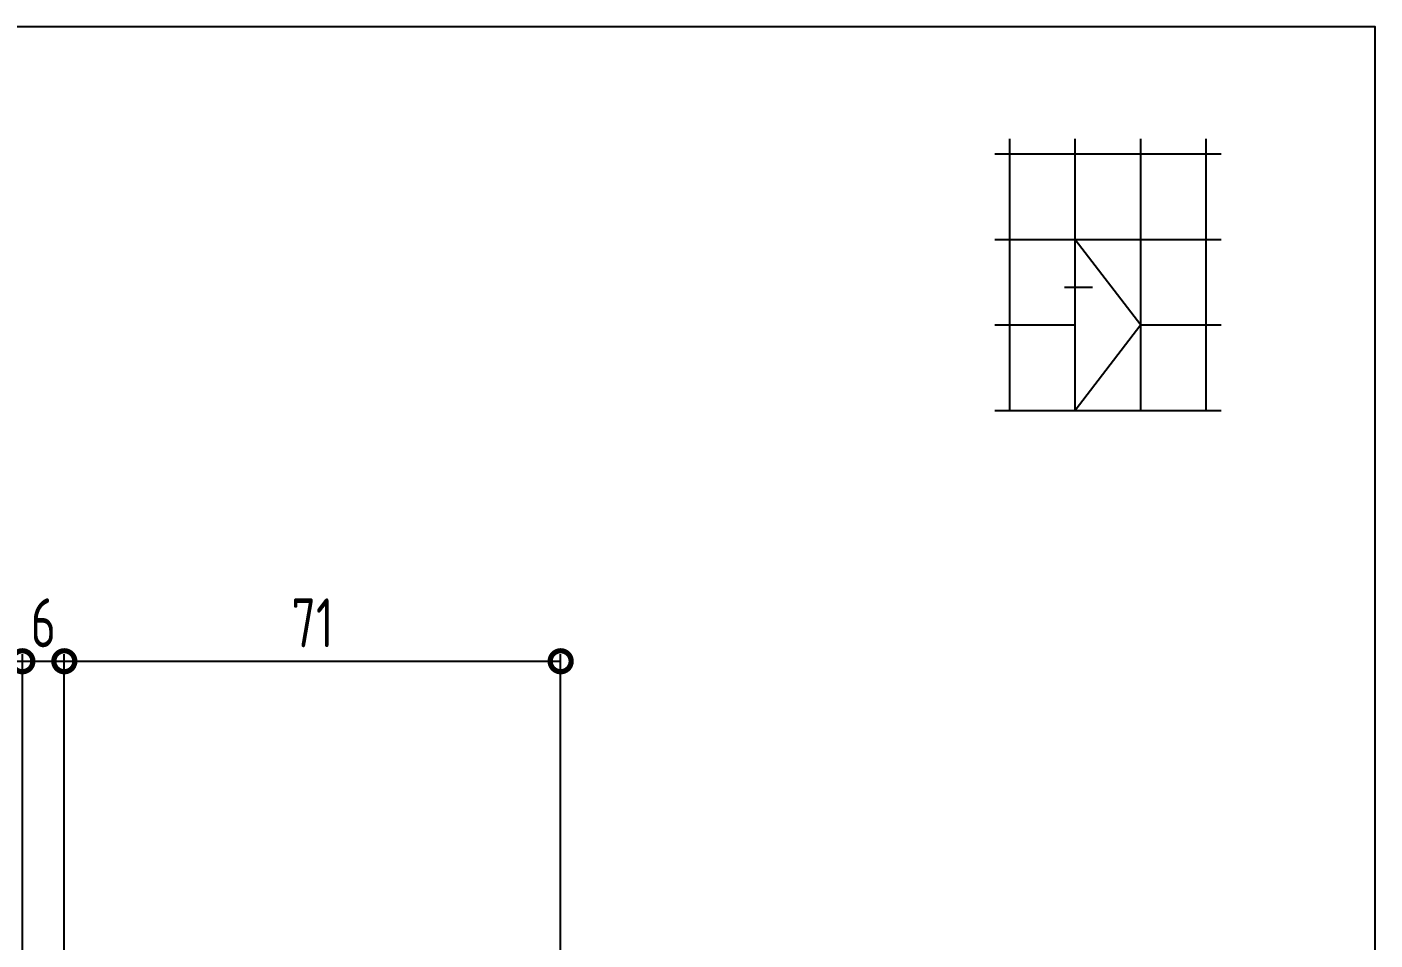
# Model space of a CAD drawing. Extents: x -207922 to -189609, y 24831 to 30124.
# Drawn here: x -207695 to -207502.2, y 29544.4 to 29675.1 of the extents above; entities that cross this region are included whole.
import ezdxf

# ---------------------------------------------------------------- set-up
doc = ezdxf.new("R2010")
doc.units = 0
doc.header["$LTSCALE"] = 8
doc.layers.get('0').update_dxf_attribs({"linetype": 'CONTINUOUS'})
doc.layers.get('DEFPOINTS').update_dxf_attribs({"linetype": 'CONTINUOUS'})
doc.layers.add('MARCHIO', color=7, linetype='CONTINUOUS')
doc.layers.add('QUOTE', color=254, linetype='CONTINUOUS')
doc.styles.add('GEN1', font='geniso.shx', dxfattribs={"width": 0.8})
doc.dimstyles.new('LE2', dxfattribs={"dimscale": 2, "dimtxt": 3.5, "dimasz": 3, "dimexe": 0.5, "dimexo": 0.5, "dimgap": 1, "dimtad": 1, "dimdec": 1, "dimrnd": 0.05, "dimzin": 12, "dimtxsty": 'GEN1', "dimblk": 'DOTSMALL', "dimcen": -3, "dimclrd": 1, "dimclre": 1, "dimclrt": 2, "dimadec": 1, "dimazin": 0, "dimtfac": 1, "dimtdec": 1, "dimtmove": 0, "dimatfit": 3, "dimldrblk": 'DOTSMALL', "dimfxl": 1, "dimtvp": 4, "dimtolj": 1, "dimtzin": 12, "dimarcsym": 0})

# ---------------------------------------------------------------- blocks, each defined once
blk = doc.blocks.new('_DotSmall')
at = {"color": 0, "const_width": 0.5}
blk.add_lwpolyline([(-0.0625, 0, 1), (0.0625, 0, 1)], format="xyb", close=True, dxfattribs=at)
blk = doc.blocks.new('*D59')
at = {"color": 1, "lineweight": -2, "ltscale": 0.2, "transparency": 16777216}
for p, q in [((-207769.68, 29525.08), (-207769.68, 29585.34)), ((-207769.68, 29584.34), (-207695.68, 29584.34)), ((-207695.68, 29524.03), (-207695.68, 29585.34))]:
    blk.add_line(p, q, dxfattribs=at)
at = {"layer": 'DEFPOINTS', "color": 0, "ltscale": 0.2, "transparency": 16777216}
for p in [(-207695.68, 29584.34), (-207769.68, 29524.08), (-207695.68, 29523.03)]:
    blk.add_point(p, dxfattribs=at)
at = {"color": 1, "lineweight": -2, "ltscale": 0.2, "transparency": 16777216, "xscale": 6, "yscale": 6, "zscale": 6, "rotation": 180}
blk.add_blockref('_DotSmall', (-207769.68, 29584.34), dxfattribs=at)
at = {"color": 1, "lineweight": -2, "ltscale": 0.2, "transparency": 16777216, "xscale": 6, "yscale": 6, "zscale": 6}
blk.add_blockref('_DotSmall', (-207695.68, 29584.34), dxfattribs=at)
at = {"color": 2, "ltscale": 0.2, "transparency": 16777216, "insert": (-207732.68, 29589.84), "char_height": 7, "attachment_point": 5, "style": 'GEN1'}
blk.add_mtext('\\A1;74', dxfattribs=at)
blk = doc.blocks.new('*D60')
at = {"color": 1, "lineweight": -2, "ltscale": 0.2, "transparency": 16777216}
for p, q in [((-207695.68, 29524.03), (-207695.68, 29585.34)), ((-207695.68, 29584.34), (-207689.68, 29584.34)), ((-207689.68, 29524.03), (-207689.68, 29585.34))]:
    blk.add_line(p, q, dxfattribs=at)
at = {"layer": 'DEFPOINTS', "color": 0, "ltscale": 0.2, "transparency": 16777216}
for p in [(-207689.68, 29584.34), (-207695.68, 29523.03), (-207689.68, 29523.03)]:
    blk.add_point(p, dxfattribs=at)
at = {"color": 1, "lineweight": -2, "ltscale": 0.2, "transparency": 16777216, "xscale": 6, "yscale": 6, "zscale": 6, "rotation": 180}
blk.add_blockref('_DotSmall', (-207695.68, 29584.34), dxfattribs=at)
at = {"color": 1, "lineweight": -2, "ltscale": 0.2, "transparency": 16777216, "xscale": 6, "yscale": 6, "zscale": 6}
blk.add_blockref('_DotSmall', (-207689.68, 29584.34), dxfattribs=at)
at = {"color": 2, "ltscale": 0.2, "transparency": 16777216, "insert": (-207692.68, 29589.84), "char_height": 7, "attachment_point": 5, "style": 'GEN1'}
blk.add_mtext('\\A1;6', dxfattribs=at)
blk = doc.blocks.new('*D61')
at = {"color": 1, "lineweight": -2, "ltscale": 0.2, "transparency": 16777216}
for p, q in [((-207689.68, 29524.03), (-207689.68, 29585.34)), ((-207689.68, 29584.34), (-207618.68, 29584.34)), ((-207618.68, 29524.03), (-207618.68, 29585.34))]:
    blk.add_line(p, q, dxfattribs=at)
at = {"layer": 'DEFPOINTS', "color": 0, "ltscale": 0.2, "transparency": 16777216}
for p in [(-207618.68, 29584.34), (-207689.68, 29523.03), (-207618.68, 29523.03)]:
    blk.add_point(p, dxfattribs=at)
at = {"color": 1, "lineweight": -2, "ltscale": 0.2, "transparency": 16777216, "xscale": 6, "yscale": 6, "zscale": 6, "rotation": 180}
blk.add_blockref('_DotSmall', (-207689.68, 29584.34), dxfattribs=at)
at = {"color": 1, "lineweight": -2, "ltscale": 0.2, "transparency": 16777216, "xscale": 6, "yscale": 6, "zscale": 6}
blk.add_blockref('_DotSmall', (-207618.68, 29584.34), dxfattribs=at)
at = {"color": 2, "ltscale": 0.2, "transparency": 16777216, "insert": (-207654.18, 29589.84), "char_height": 7, "attachment_point": 5, "style": 'GEN1'}
blk.add_mtext('\\A1;71', dxfattribs=at)

msp = doc.modelspace()

# ---------------------------------------------------------------- linework, layer by layer
at = {"ltscale": 0.2}
for p, q in [((-207545.07, 29644.72), (-207535.71, 29632.48)), ((-207535.71, 29632.48), (-207545.07, 29620.24))]:
    msp.add_line(p, q, dxfattribs=at)
at = {"layer": 'MARCHIO'}
msp.add_lwpolyline([(-207922.19, 29378.12), (-207502.19, 29378.12), (-207502.19, 29675.12), (-207922.19, 29675.12)], close=True, dxfattribs=at)
at = {"layer": 'QUOTE', "color": 3}
for p, q in [((-207554.43, 29620.24), (-207554.43, 29659.12)), ((-207545.07, 29620.24), (-207545.07, 29659.12)), ((-207535.71, 29620.24), (-207535.71, 29659.12)), ((-207526.35, 29620.24), (-207526.35, 29659.12)), ((-207556.59, 29656.96), (-207524.19, 29656.96)), ((-207556.59, 29644.72), (-207524.19, 29644.72)), ((-207556.59, 29632.48), (-207545.07, 29632.48)), ((-207535.71, 29632.48), (-207524.19, 29632.48)), ((-207556.59, 29620.24), (-207524.19, 29620.24))]:
    msp.add_line(p, q, dxfattribs=at)
at = {"layer": 'QUOTE', "color": 4}
msp.add_line((-207546.59, 29637.88), (-207542.59, 29637.88), dxfattribs=at)

# ---------------------------------------------------------------- dimensions: what is measured, and where the dimension line sits
at = {"ltscale": 0.2}
for base, p1, p2, picture, middle in [((-207695.68, 29584.34), (-207769.68, 29524.08), (-207695.68, 29523.03), '*D59', (-207732.68, 29589.84)), ((-207618.68, 29584.34), (-207689.68, 29523.03), (-207618.68, 29523.03), '*D61', (-207654.18, 29589.84))]:
    dim = msp.add_linear_dim(base=base, p1=p1, p2=p2, dimstyle='LE2', override={"dimdec": 0, "dimtmove": 1}, dxfattribs=at)
    dim.commit()
    dim.dimension.update_dxf_attribs({"geometry": picture, "text_midpoint": middle})
dim = msp.add_linear_dim(base=(-207689.68, 29584.34), p1=(-207695.68, 29523.03), p2=(-207689.68, 29523.03), dimstyle='LE2', override={"dimdec": 0, "dimtmove": 1}, dxfattribs=at)
dim.commit()
dim.dimension.update_dxf_attribs({"geometry": '*D60', "text_midpoint": (-207692.68, 29584.34), "dimtype": 160})

doc.saveas('drawing.dxf')
